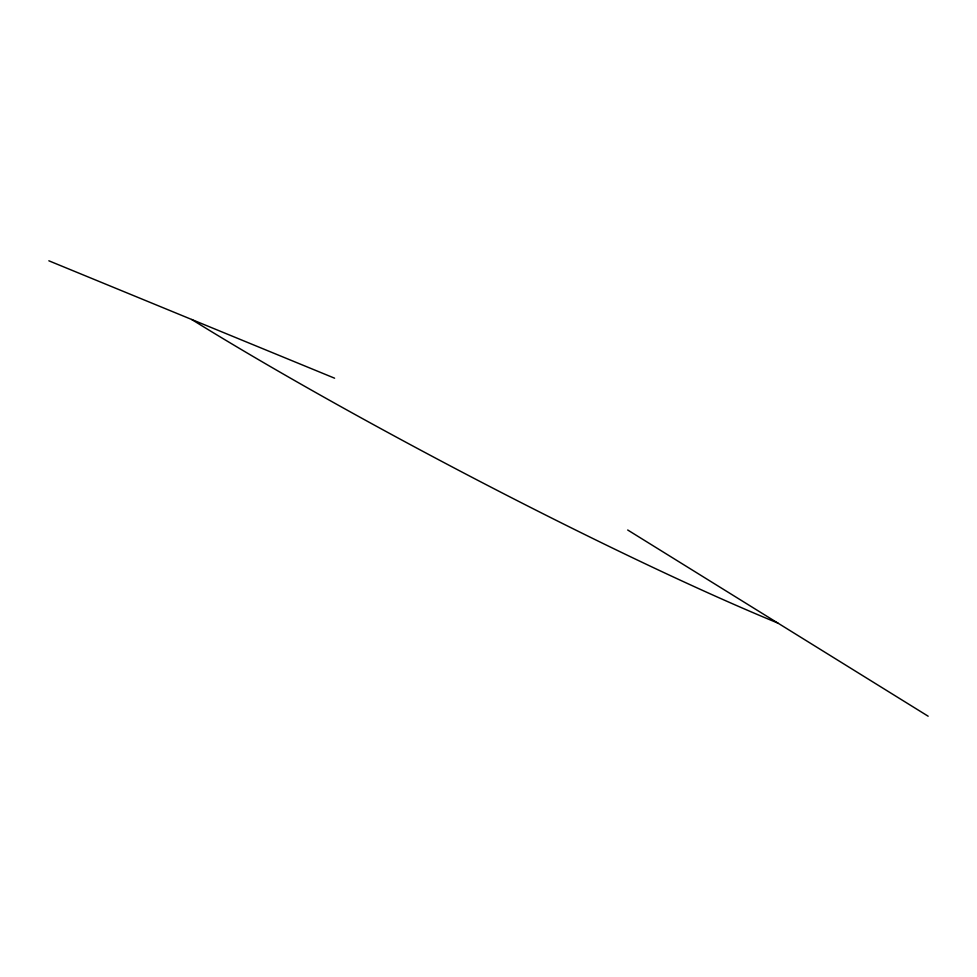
<?xml version="1.0" encoding="UTF-8"?>
<svg xmlns="http://www.w3.org/2000/svg" width="977" height="977" viewBox="0 0 977 977"><rect width="100%" height="100%" fill="white"/><g stroke="black" fill="none" stroke-linecap="round" stroke-linejoin="round"><path stroke-width="1.47" d="M48.85 260.798L334.598 378.197M627.698 529.998L928.15 716.202M777.924 623.094A467.873 38.335 27.7 0 1 191.724 319.503"/></g></svg>
